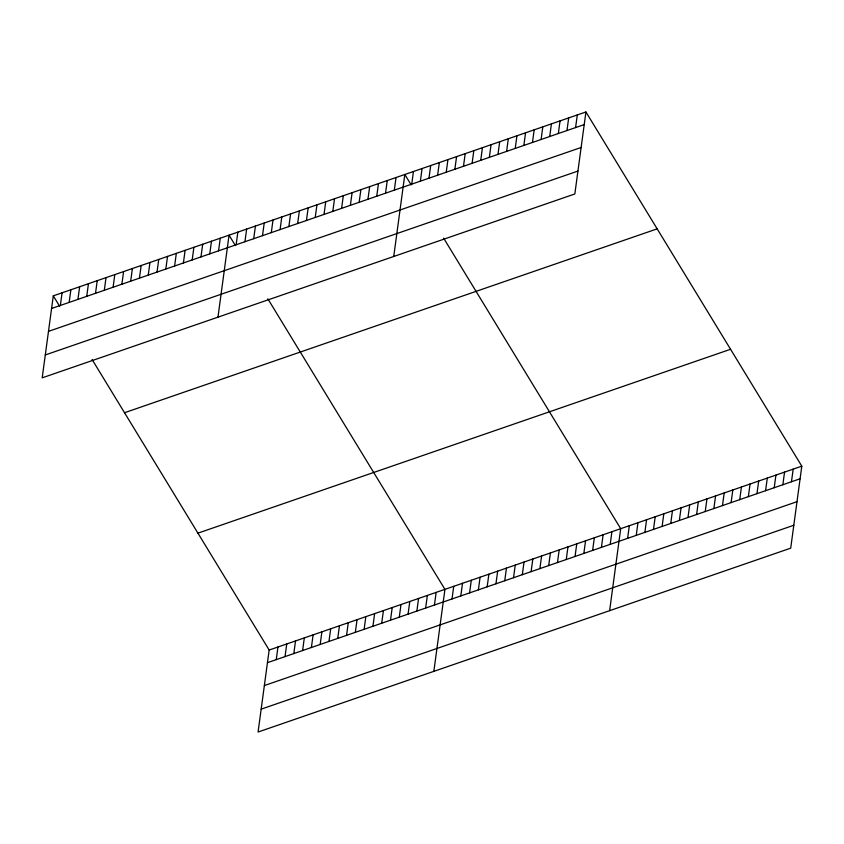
<?xml version="1.0" encoding="UTF-8"?>
<svg xmlns="http://www.w3.org/2000/svg" width="844" height="844" viewBox="0 0 844 844"><rect width="100%" height="100%" fill="white"/><g stroke="black" fill="none" stroke-linecap="round" stroke-linejoin="round"><path stroke-width="1.27" d="M53.288 295.843L42.2 377.838L574.838 193.962L585.926 111.967L53.288 295.843L59.65 306.277M60.367 305.444L62.076 292.815M69.155 302.416L70.864 289.777M77.943 299.377L79.652 286.749M86.732 296.339L88.441 283.711M95.52 293.311L97.229 280.672M104.308 290.273L106.017 277.644M113.096 287.245L114.805 274.606M121.884 284.206L123.593 271.578M130.672 281.168L132.381 268.54M139.46 278.14L141.17 265.501M148.249 275.102L149.958 262.473M157.037 272.074L158.746 259.435M165.825 269.036L167.534 256.407M174.613 266.008L176.322 253.369M183.401 262.969L185.11 250.341M192.189 259.931L193.898 247.303M200.977 256.903L202.687 244.264M209.766 253.865L211.475 241.236M218.564 250.837L220.263 238.198M217.974 317.154L229.051 235.17L235.413 245.604M236.141 244.76L237.839 232.132M244.929 241.732L246.638 229.093M253.717 238.694L255.426 226.065M262.505 235.666L264.214 223.027M271.293 232.627L273.002 219.999M280.081 229.6L281.791 216.961M288.87 226.561L290.579 213.922M297.658 223.523L299.367 210.894M306.446 220.495L308.155 207.856M315.234 217.457L316.943 204.828M324.022 214.429L325.731 201.79M92.091 359.502L269.162 650.038L258.074 732.033L790.712 548.157L801.8 466.162L585.926 111.967M332.81 211.39L334.519 198.762M276.241 659.639L277.95 647.01M341.598 208.352L343.308 195.724M285.029 656.611L286.738 643.972M350.387 205.324L352.096 192.685M293.817 653.572L295.527 640.944M359.175 202.286L360.884 189.657M302.606 650.534L304.315 637.906M367.963 199.258L369.672 186.619M311.394 647.506L313.103 634.867M376.751 196.219L378.46 183.591M320.182 644.468L321.891 631.839M385.539 193.181L387.248 180.553M328.97 641.44L330.679 628.801M394.327 190.153L396.036 177.514M337.758 638.402L339.467 625.773M393.737 256.481L404.825 174.486L411.186 184.92M346.557 635.363L348.255 622.735M411.745 184.14L413.454 171.511M355.345 632.335L357.044 619.696M420.365 181.165L422.074 168.536M364.133 629.297L365.832 616.669M428.984 178.19L430.693 165.551M372.921 626.269L374.63 613.63M437.614 175.214L439.323 162.575M381.71 623.231L383.419 610.602M446.233 172.229L447.942 159.6M390.498 620.203L392.207 607.564M454.863 169.254L456.572 156.625M399.286 617.164L400.995 604.536M463.483 166.279L465.192 153.65M408.074 614.126L409.783 601.498M472.102 163.303L473.811 150.665M416.862 611.098L418.571 598.459M480.732 160.328L482.441 147.689M425.65 608.06L427.359 595.431M489.351 157.343L491.06 144.714M434.438 605.032L436.148 592.393M497.981 154.368L499.69 141.739M433.848 671.349L444.936 589.365L267.854 298.829M506.6 151.392L508.31 138.764M452.015 598.955L453.724 586.327M515.23 148.417L516.929 135.778M460.803 595.927L462.512 583.288M523.85 145.442L525.559 132.803M469.591 592.889L471.3 580.261M532.469 142.457L534.178 129.828M478.379 589.861L480.088 577.222M541.099 139.482L542.808 126.853M487.167 586.823L488.876 574.194M549.718 136.506L551.427 123.878M495.955 583.784L497.665 571.156M558.348 133.531L560.047 120.892M504.744 580.756L506.453 568.117M566.968 130.556L568.677 117.917M513.532 577.718L515.241 565.09M575.587 127.581L577.296 114.942M522.32 574.69L524.029 562.051M531.108 571.652L532.817 559.023M539.896 568.624L541.605 555.985M548.684 565.586L550.394 552.957M557.473 562.547L559.182 549.919M566.261 559.519L567.97 546.88M575.049 556.481L576.758 543.852M583.837 553.453L585.546 540.814M592.625 550.415L594.334 537.786M601.413 547.376L603.122 534.748M610.212 544.348L611.911 531.709M609.621 610.676L620.699 528.682L443.627 238.145M627.619 538.335L629.329 525.707M636.239 535.36L637.948 522.731M644.869 532.385L646.578 519.746M653.488 529.41L655.197 516.771M662.118 526.424L663.817 513.796M670.737 523.449L672.446 510.82M679.357 520.474L681.066 507.845M687.987 517.499L689.696 504.86M696.606 514.524L698.315 501.885M705.236 511.538L706.945 498.909M713.855 508.563L715.564 495.934M722.475 505.588L724.184 492.959M731.104 502.613L732.814 489.974M739.724 499.637L741.433 486.999M748.354 496.652L750.063 484.023M756.973 493.677L758.682 481.048M765.592 490.702L767.301 478.073M774.222 487.726L775.931 475.088M782.842 484.751L784.551 472.112M791.472 481.776L793.181 469.137M51.579 308.482L584.217 124.595M48.488 331.365L581.115 147.489M45.291 354.955L577.929 171.068M124.522 412.727L657.159 228.851M197.929 533.155L730.556 349.279M269.162 650.038L801.8 466.162M267.453 662.677L800.091 478.791M264.362 685.56L797 501.684M261.176 709.15L793.814 525.263"/></g></svg>
